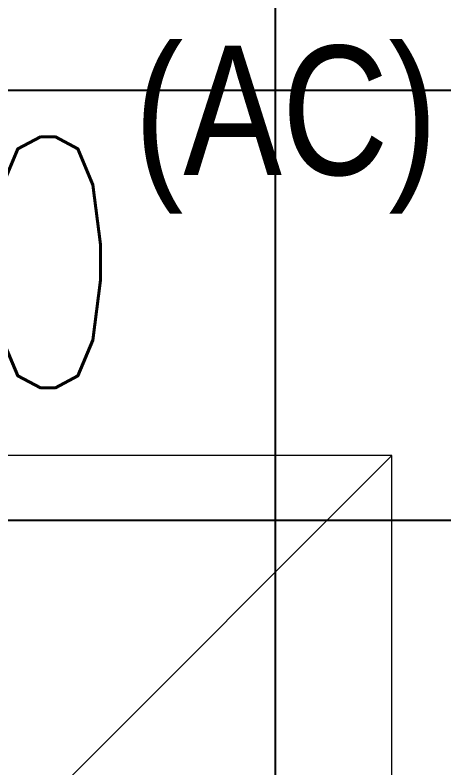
# Model space of a CAD drawing. Header units: millimetres. Extents: x -92759 to 184353, y -15225 to 86714.
# Drawn here: x 66015 to 66613, y 64580 to 65630 of the extents above; entities that cross this region are included whole.
import ezdxf

# ---------------------------------------------------------------- set-up
doc = ezdxf.new("R2010")
doc.units = ezdxf.units.MM
for name, color, linetype in [('0-1', 9, 'Continuous'), ('A-_ROOMNAME_A', 8, 'Continuous'), ('A-PATT-CONC', 8, 'Continuous'), ('E-legend', 1, 'Continuous'), ('E-LIGHT----E', 1, 'Continuous')]:
    doc.layers.add(name, color=color, linetype=linetype)
doc.layers.add('HFI 9MM FPB', color=94, linetype='Continuous', lineweight=5)
doc.styles.add('Arial Narrow_2', font='ARIALN.TTF', dxfattribs={"height": 225})
doc.styles.add('Simplex', font='simplex_.ttf', dxfattribs={"width": 0.7, "height": 450})

# ---------------------------------------------------------------- blocks, each defined once
blk = doc.blocks.new('A$C3019c3af')
at = {"layer": 'A-_ROOMNAME_A', "insert": (-16520, 32845.7), "char_height": 180, "width": 541.139, "attachment_point": 1, "style": 'Arial Narrow_2'}
blk.add_mtext('(AC)', dxfattribs=at)
blk = doc.blocks.new('RCP_B8L2')
at = {"layer": 'A-PATT-CONC'}
h = blk.add_hatch(dxfattribs=at)
h.set_pattern_fill('ANSI37', color=256, scale=189, angle=45)
h.set_pattern_definition([(90, (-385478.34, -151102.3), (-600.075, 0), []), (180, (-385478.34, -151102.3), (-6e-14, -600.075), [])])
h.paths.add_polyline_path([(-388478, -151102.3), (-385478.3, -151102.3), (-385478.3, -158302.3), (-388478, -158302.3)])
at = {"layer": 'HFI 9MM FPB'}
h = blk.add_hatch(dxfattribs=at)
h.set_pattern_fill('ANSI33', color=256, scale=50)
h.set_pattern_definition([(45, (-581589.02, -147239), (-224.5064, 224.5064), []), (45, (-581364.5, -147239), (-224.5064, 224.5064), [158.75, -79.375])])
h.paths.add_polyline_path([(-388478, -151102.3), (-385478.3, -151102.3), (-385478.3, -158302.3), (-388478, -158302.3)], flags=16)
h.paths.add_polyline_path([(-389418.1, -150277.3), (-387018.1, -150277.3), (-387018.1, -149827.3), (-384618.1, -149827.3), (-384618.1, -159127.3), (-387018.1, -159127.3), (-387018.1, -158677.3), (-387618.1, -158677.3), (-387618.1, -159127.3), (-389418.1, -159127.3)])
blk = doc.blocks.new('L20')
at = {"layer": 'E-LIGHT----E', "lineweight": 5}
blk.add_line((-300, -300), (300, 300), dxfattribs=at)
blk.add_lwpolyline([(-300, -300), (300, -300), (300, 300), (-300, 300)], close=True, dxfattribs=at)
at = {"layer": 'E-LIGHT----E', "lineweight": 5, "style": 'Simplex', "width": 0.7}
blk.add_text('L20', height=350, dxfattribs=at).set_placement((-673.7, 394.3))
blk = doc.blocks.new('EL_B8_L2_R4')
at = {"layer": 'E-legend', "color": 0}
blk.add_blockref('L20', (-24060.3, -14625.6), dxfattribs=at)

msp = doc.modelspace()

# ---------------------------------------------------------------- block references
at = {"layer": '0-1'}
msp.add_blockref('A$C3019c3af', (82701.1, 32741.2), dxfattribs=at)
at = {"layer": 'A-PATT-CONC'}
msp.add_blockref('RCP_B8L2', (452619.1, 220318.5), dxfattribs=at)
at = {"layer": 'E-legend', "color": 7}
msp.add_blockref('EL_B8_L2_R4', (90301.1, 79341.2), dxfattribs=at)

doc.saveas('drawing.dxf')
